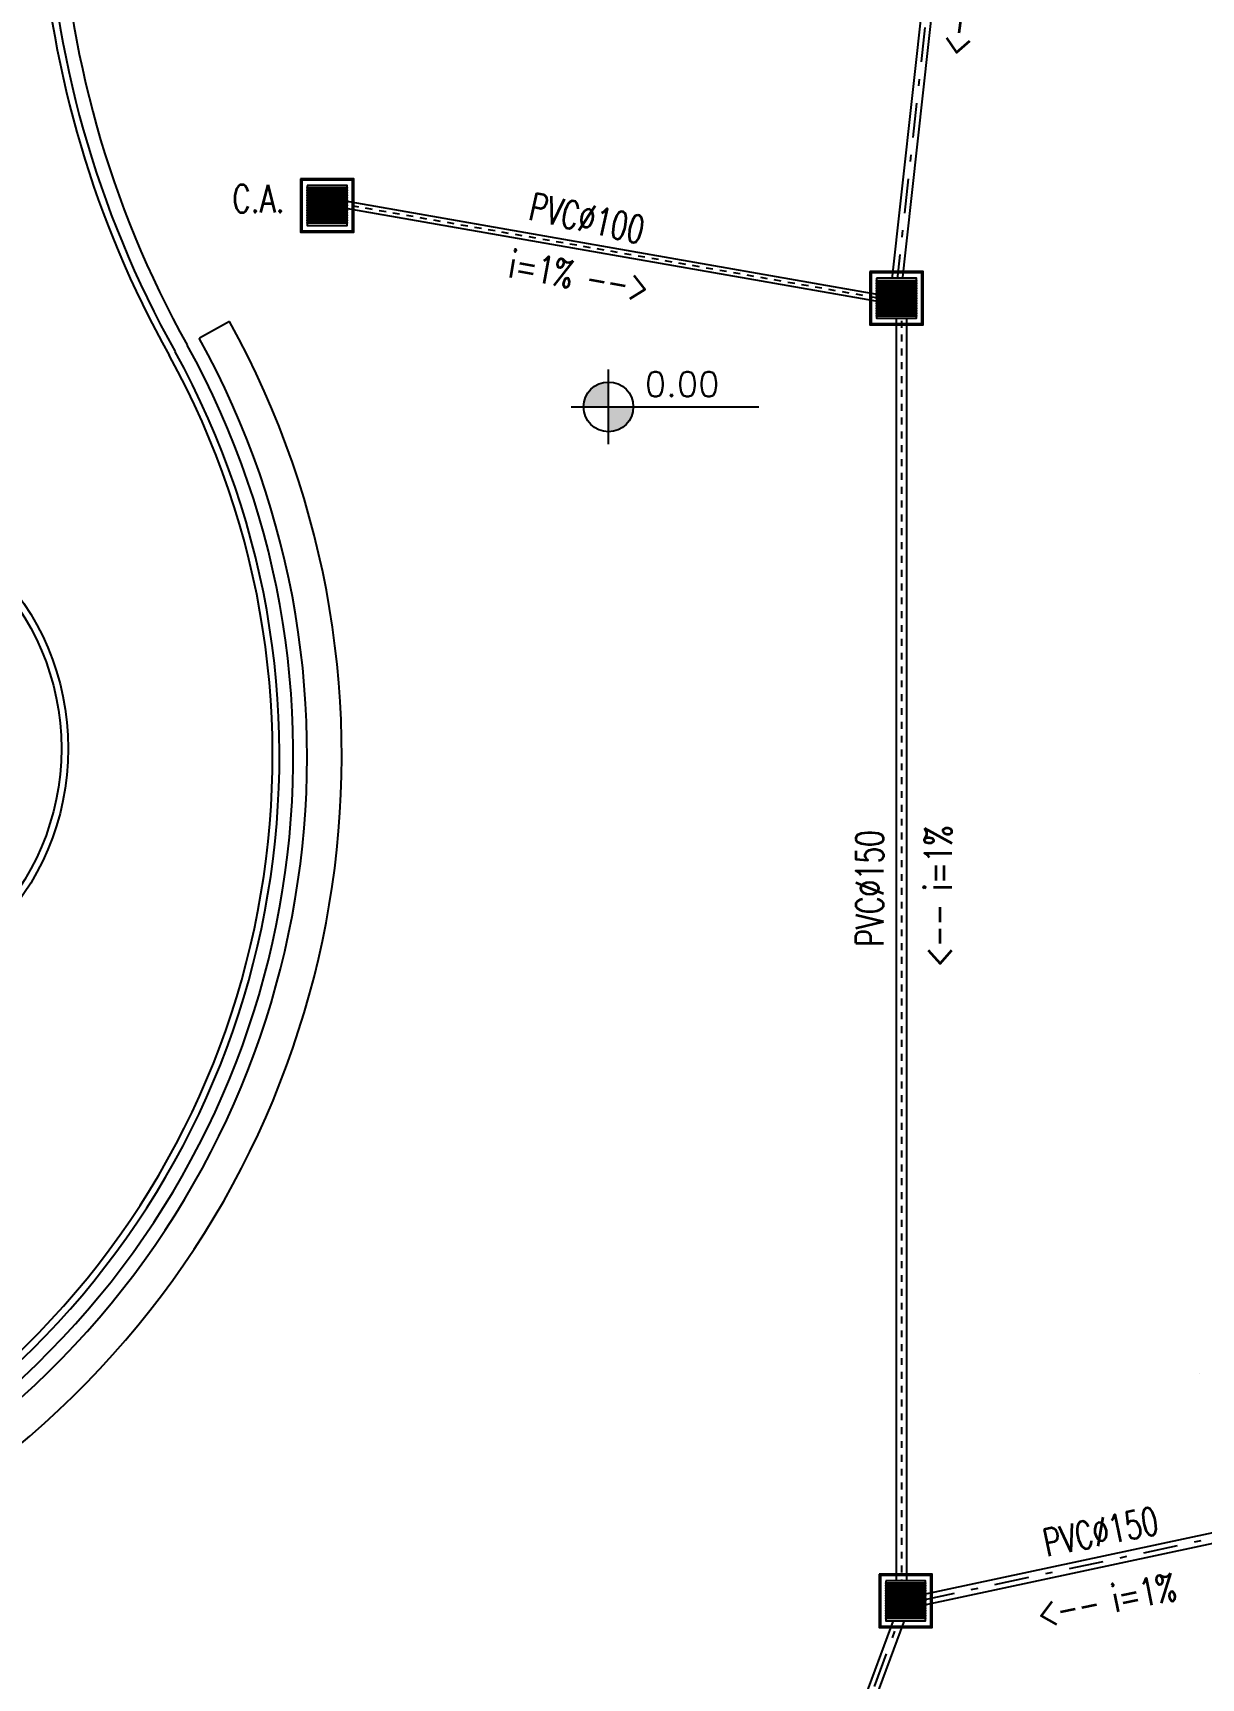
# Model space of a CAD drawing. Header units: inches. Extents: x 542650 to 544515, y 9574150 to 9574595.
# Drawn here: x 542768.4 to 542785.3, y 9574223.41 to 9574247.2 of the extents above; entities that cross this region are included whole.
import ezdxf

# ---------------------------------------------------------------- set-up
doc = ezdxf.new("R2010")
doc.units = ezdxf.units.IN
doc.header["$MEASUREMENT"] = 0
doc.linetypes.add('DASHDOT', pattern=[1, 0.5, -0.25, 0, -0.25])
for name, color, linetype in [('EIXO', 8, 'Continuous'), ('I-ARQ', 8, 'Continuous'), ('I-NORMO_INST', 4, 'Continuous'), ('I-PLUVIAL', 90, 'Continuous')]:
    doc.layers.add(name, color=color, linetype=linetype)
doc.styles.add('125', font='ROMANS.SHX', dxfattribs={"width": 0.7, "height": 0.25})
doc.styles.add('50', font='ROMANS.SHX', dxfattribs={"width": 0.7, "height": 0.1})
doc.styles.add('ROMANS', font='romans', dxfattribs={"height": 0.2})

# ---------------------------------------------------------------- blocks, each defined once
blk = doc.blocks.new('*U43')
at = {"color": 2}
blk.add_wipeout([(0.079, 0.012), (2.871, -18.233), (2.714, -18.257), (-0.079, -0.012)], dxfattribs=at)
for p, q in [((0.074, 0.011), (2.867, -18.234)), ((-0.074, -0.011), (2.719, -18.256))]:
    blk.add_line(p, q)
at = {"layer": 'EIXO', "linetype": 'DASHDOT', "ltscale": 0.01}
blk.add_line((0, 0), (2.793, -18.245), dxfattribs=at)
blk = doc.blocks.new('CAG')
at = {"color": 2, "ltscale": 0.5}
blk.add_wipeout([(-0.302, 0.302), (-0.302, -0.302), (0.302, -0.302), (0.302, 0.302)], dxfattribs=at)
at = {"ltscale": 0.5}
blk.add_lwpolyline([(-0.4, 0.4), (-0.4, -0.4), (0.4, -0.4), (0.4, 0.4)], close=True, dxfattribs=at)
at = {"color": 8, "ltscale": 0.5}
for points in [[(-0.38, 0.38), (-0.38, -0.38), (0.38, -0.38), (0.38, 0.38)], [(-0.3, 0.3), (-0.3, -0.3), (0.3, -0.3), (0.3, 0.3)], [(-0.3, 0.26875), (0.3, 0.26875), (0.3, 0.25625), (-0.3, 0.25625)], [(-0.3, 0.23125), (0.3, 0.23125), (0.3, 0.21875), (-0.3, 0.21875)], [(-0.3, 0.19375), (0.3, 0.19375), (0.3, 0.18125), (-0.3, 0.18125)], [(-0.3, 0.15625), (0.3, 0.15625), (0.3, 0.14375), (-0.3, 0.14375)], [(-0.3, 0.11875), (0.3, 0.11875), (0.3, 0.10625), (-0.3, 0.10625)], [(-0.3, 0.08125), (0.3, 0.08125), (0.3, 0.06875), (-0.3, 0.06875)], [(-0.3, 0.04375), (0.3, 0.04375), (0.3, 0.03125), (-0.3, 0.03125)], [(-0.3, 0.00625), (0.3, 0.00625), (0.3, -0.00625), (-0.3, -0.00625)], [(-0.3, -0.03125), (0.3, -0.03125), (0.3, -0.04375), (-0.3, -0.04375)], [(-0.3, -0.06875), (0.3, -0.06875), (0.3, -0.08125), (-0.3, -0.08125)], [(-0.3, -0.10625), (0.3, -0.10625), (0.3, -0.11875), (-0.3, -0.11875)], [(-0.3, -0.14375), (0.3, -0.14375), (0.3, -0.15625), (-0.3, -0.15625)], [(-0.3, -0.18125), (0.3, -0.18125), (0.3, -0.19375), (-0.3, -0.19375)], [(-0.3, -0.21875), (0.3, -0.21875), (0.3, -0.23125), (-0.3, -0.23125)], [(-0.3, -0.25625), (0.3, -0.25625), (0.3, -0.26875), (-0.3, -0.26875)]]:
    blk.add_lwpolyline(points, close=True, dxfattribs=at)
blk = doc.blocks.new('*U125')
at = {"color": 2}
blk.add_wipeout([(-1.1, -8.721), (-0.082, 0.511), (0.076, 0.494), (-0.942, -8.739)], dxfattribs=at)
for p, q in [((-1.095, -8.722), (-0.077, 0.511)), ((-0.946, -8.738), (0.072, 0.494))]:
    blk.add_line(p, q)
at = {"layer": 'EIXO', "linetype": 'DASHDOT'}
blk.add_line((-1.021, -8.73), (-0.003, 0.502), dxfattribs=at)
blk = doc.blocks.new('*U127')
at = {"color": 2}
blk.add_wipeout([(-0.022, -0.052), (-7.299, 3.065), (-7.255, 3.17), (0.022, 0.052)], dxfattribs=at)
for p, q in [((0.02, 0.046), (-7.257, 3.164)), ((-0.02, -0.046), (-7.297, 3.072))]:
    blk.add_line(p, q)
at = {"layer": 'EIXO', "linetype": 'DASHDOT', "ltscale": 0.01}
blk.add_line((0, 0), (-7.277, 3.118), dxfattribs=at)
blk = doc.blocks.new('*U128')
at = {"color": 2}
blk.add_wipeout([(-5.68, -0.955), (0.409, 0.345), (0.442, 0.189), (-5.647, -1.111)], dxfattribs=at)
for p, q in [((-5.679, -0.959), (0.41, 0.34)), ((-5.648, -1.106), (0.441, 0.193))]:
    blk.add_line(p, q)
at = {"layer": 'EIXO', "linetype": 'DASHDOT'}
blk.add_line((-5.663, -1.033), (0.426, 0.267), dxfattribs=at)
blk = doc.blocks.new('*U129')
at = {"color": 2}
blk.add_wipeout([(-2.385, -5.71), (-0.077, 0.53), (0.072, 0.475), (-2.236, -5.765)], dxfattribs=at)
for p, q in [((-2.38, -5.711), (-0.073, 0.528)), ((-2.24, -5.763), (0.068, 0.476))]:
    blk.add_line(p, q)
at = {"layer": 'EIXO', "linetype": 'DASHDOT'}
blk.add_line((-2.31, -5.737), (-0.003, 0.502), dxfattribs=at)

msp = doc.modelspace()

# ---------------------------------------------------------------- linework, layer by layer
at = {"layer": 'I-ARQ'}
for p, q in [((542771.248, 9574243.024), (542770.811, 9574242.782)), ((542785.266, 9574227.813), (542785.266, 9574227.813)), ((542785.266, 9574227.813), (542785.266, 9574227.813))]:
    msp.add_line(p, q, dxfattribs=at)
for radius in [3.75, 3.65]:
    msp.add_circle((542765.165, 9574236.849), radius, dxfattribs=at)
for centre, radius, start, end in [((542783.276, 9574249.77), 14.69, 155.2414, 209.2623), ((542783.276, 9574249.77), 14.49, 155.2414, 209.2623), ((542783.276, 9574249.77), 14.79, 158.5285, 209.2623), ((542759.89, 9574236.742), 12.479, 235, 28.9471), ((542759.89, 9574236.742), 12.079, 230.2698, 28.9471), ((542759.89, 9574236.742), 11.979, 229.9645, 28.9471), ((542759.89, 9574236.742), 12.279, 231.9532, 28.9471)]:
    msp.add_arc(centre, radius, start, end, dxfattribs=at)

# ---------------------------------------------------------------- block references
at = {"layer": 'I-PLUVIAL'}
for name, p in [('*U125', (542781.911, 9574252.229)), ('*U129', (542780.977, 9574223.865))]:
    msp.add_blockref(name, p, dxfattribs=at)
at = {"layer": 'I-PLUVIAL', "rotation": 13.24856066136238}
msp.add_blockref('*U127', (542780.602, 9574243.367), dxfattribs=at)

# ---------------------------------------------------------------- texts
at = {"layer": 'I-NORMO_INST', "style": '50', "width": 0.75}
msp.add_text('C.A.', height=0.4, dxfattribs=at).set_placement((542771.285, 9574244.6, 0.068))

# ---------------------------------------------------------------- next in the draw order: hatches: boundary and pattern name
at = {"layer": 'I-ARQ'}
h = msp.add_hatch(color=256, dxfattribs=at)
h.paths.add_polyline_path([(542777.086, 9574241.79), (542776.726, 9574241.79), (542776.726, 9574241.43, 0.414214)])
h.paths.add_polyline_path([(542776.726, 9574242.15, 0.414214), (542776.366, 9574241.79), (542776.726, 9574241.79)])

# ---------------------------------------------------------------- next in the draw order: linework, layer by layer
msp.add_line((542776.726, 9574241.25), (542776.726, 9574242.33), dxfattribs=at)
msp.add_circle((542776.726, 9574241.79), 0.36, dxfattribs=at)
msp.add_arc((542759.89, 9574236.742), 12.979, 235, 28.9471, dxfattribs=at)

# ---------------------------------------------------------------- next in the draw order: block references
at = {"layer": 'I-PLUVIAL', "xscale": 0.963779528525265, "yscale": 0.9637795422459021, "zscale": 0.963779528525265}
msp.add_blockref('CAG', (542772.661, 9574244.705), dxfattribs=at)
at = {"layer": 'I-PLUVIAL', "xscale": -1, "rotation": 8.702691709017918}
msp.add_blockref('*U43', (542780.962, 9574243.235), dxfattribs=at)

# ---------------------------------------------------------------- next in the draw order: texts
at = {"layer": 'I-NORMO_INST', "ltscale": 0.05, "style": '125', "width": 0.7}
for s, rotation, p in [('<-- i=1%%%', 82.1594, (542781.92, 9574246.845)), ('PVCØ100', 347.6462, (542775.554, 9574244.503)), (' i=1%%% -->', 350.0128, (542775.073, 9574243.7))]:
    msp.add_text(s, height=0.4, rotation=rotation, dxfattribs=at).set_placement(p)

# ---------------------------------------------------------------- next in the draw order: linework, layer by layer
at = {"layer": 'I-ARQ'}
msp.add_line((542776.186, 9574241.79), (542778.899, 9574241.79), dxfattribs=at)

# ---------------------------------------------------------------- next in the draw order: block references
at = {"layer": 'I-PLUVIAL', "xscale": 0.963779528525265, "yscale": 0.9637795422459021, "zscale": 0.963779528525265}
msp.add_blockref('CAG', (542780.891, 9574243.361), dxfattribs=at)
at = {"layer": 'I-PLUVIAL'}
msp.add_blockref('*U128', (542786.903, 9574225.564), dxfattribs=at)

# ---------------------------------------------------------------- next in the draw order: texts
at = {"layer": 'I-ARQ', "style": 'ROMANS', "width": 1}
msp.add_attdef('0.00', (542777.252, 9574241.939), '', height=0.36, dxfattribs=at)
at = {"layer": 'I-NORMO_INST', "ltscale": 0.05, "style": '125', "width": 0.7}
for s, p in [('PVCØ150', (542780.705, 9574233.988)), ('<-- i=1%%%', (542781.694, 9574233.692))]:
    msp.add_text(s, height=0.4, rotation=90, dxfattribs=at).set_placement(p)

# ---------------------------------------------------------------- next in the draw order: block references
at = {"layer": 'I-PLUVIAL', "xscale": 0.963779528525265, "yscale": 0.9637795422459021, "zscale": 0.963779528525265}
msp.add_blockref('CAG', (542781.024, 9574224.526), dxfattribs=at)

# ---------------------------------------------------------------- next in the draw order: texts
at = {"layer": 'I-NORMO_INST', "ltscale": 0.05, "style": '125', "width": 0.7}
for s, p in [('PVCØ150', (542783.061, 9574225.16)), ('<-- i=1%%%', (542782.969, 9574224.132))]:
    msp.add_text(s, height=0.4, rotation=11.5625, dxfattribs=at).set_placement(p)

doc.saveas('drawing.dxf')
